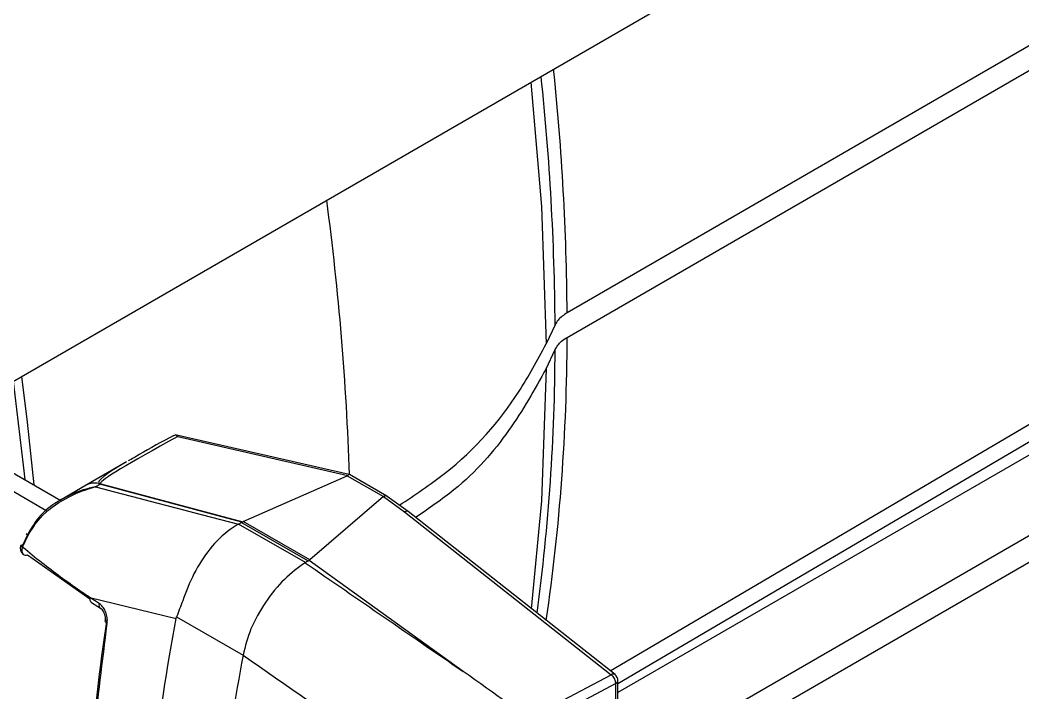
# Model space of a CAD drawing. Extents: x 11 to 120, y 2 to 94.
# Drawn here: x 24.718 to 26.045, y 14.484 to 15.375 of the extents above; entities that cross this region are included whole.
import ezdxf

# ---------------------------------------------------------------- set-up
doc = ezdxf.new("R2010")
doc.units = 0
doc.header["$MEASUREMENT"] = 0
doc.layers.add('OBJECT', color=7, linetype='CONTINUOUS')

msp = doc.modelspace()

# ---------------------------------------------------------------- linework, layer by layer
at = {"layer": 'OBJECT'}
for p, q in [((28.7541, 16.8995), (25.4421, 14.9875)), ((25.4421, 14.9548), (28.7541, 16.8668)), ((28.2094, 16.0435), (25.5093, 14.4848)), ((25.5924, 14.4265), (28.2023, 15.9332)), ((25.6282, 14.4119), (28.1783, 15.884)), ((23.7098, 14.3201), (25.9055, 15.5876)), ((25.426, 14.9714), (25.4143, 14.9461)), ((25.4143, 14.9134), (25.426, 14.9388)), ((24.9203, 14.8244), (24.9236, 14.8257)), ((25.1537, 14.7733), (24.923, 14.8258)), ((24.9265, 14.8235), (25.1518, 14.7723)), ((24.6614, 14.8028), (24.7718, 14.739)), ((24.8585, 14.79), (24.8052, 14.7592)), ((24.6644, 14.7765), (24.7532, 14.7253)), ((25.0132, 14.7112), (25.1509, 14.7717)), ((25.1509, 14.7717), (25.1988, 14.7441)), ((25.2034, 14.7446), (25.1538, 14.7732)), ((24.8052, 14.7592), (24.7721, 14.7401)), ((24.8176, 14.7571), (24.8236, 14.7606)), ((25.0114, 14.7103), (24.8236, 14.7606)), ((24.8247, 14.7612), (25.0126, 14.7109)), ((25.1988, 14.7441), (25.1012, 14.6604)), ((25.1989, 14.7442), (25.2269, 14.7241)), ((25.2316, 14.7243), (25.2037, 14.7444)), ((25.2269, 14.7241), (25.5005, 14.5085)), ((25.5055, 14.5086), (25.2317, 14.7243)), ((25.0126, 14.7109), (25.0114, 14.7103)), ((25.1012, 14.6604), (25.0132, 14.7112)), ((25.0072, 14.7079), (25.0108, 14.71)), ((25.0955, 14.6568), (25.0072, 14.7079)), ((25.0108, 14.71), (25.0992, 14.659)), ((24.7279, 14.6943), (24.7211, 14.6797)), ((24.7212, 14.6771), (24.7285, 14.6931)), ((24.7278, 14.6673), (24.8103, 14.609)), ((25.0992, 14.659), (25.0955, 14.6568)), ((25.3044, 14.5128), (25.1004, 14.6596)), ((24.8103, 14.6105), (24.9243, 14.583)), ((24.8225, 14.6028), (24.8103, 14.6105)), ((24.9243, 14.583), (24.9251, 14.5853)), ((24.9251, 14.5853), (25.0131, 14.5345)), ((25.0131, 14.5345), (25.0131, 14.5343)), ((25.4052, 14.4583), (25.5005, 14.5085)), ((25.5093, 14.4733), (25.5093, 14.5007)), ((25.5064, 14.4967), (25.4202, 14.4512)), ((25.5064, 14.4718), (25.5064, 14.4967))]:
    msp.add_line(p, q, dxfattribs=at)
at = {"layer": 'OBJECT', "flags": 128}
for points in [[(25.4991, 14.5136), (25.5567, 14.5475), (26.2656, 14.9645), (28.7524, 16.4278)], [(25.5093, 14.4968), (26.0754, 14.8296), (28.729, 16.3898)], [(25.394, 15.2923), (25.4081, 15.1281), (25.4143, 14.9461)], [(25.4143, 14.9134), (25.4081, 14.7386), (25.3946, 14.5959)], [(24.7087, 14.8967), (24.722, 14.7856), (24.724, 14.7666)], [(24.7198, 14.9031), (24.7273, 14.8427), (24.736, 14.7597)], [(24.7285, 14.6931), (24.7275, 14.6937), (24.7268, 14.6942), (24.7263, 14.6946), (24.7261, 14.6948), (24.7261, 14.6949), (24.7265, 14.6948), (24.7271, 14.6946), (24.7279, 14.6943)], [(24.7212, 14.6771), (24.7202, 14.6778), (24.7195, 14.6784), (24.719, 14.6789), (24.7189, 14.6793), (24.7189, 14.6795)], [(24.8122, 14.6041), (24.8207, 14.5987), (24.8244, 14.5964)], [(24.8331, 14.5761), (24.8321, 14.5769), (24.8313, 14.5777), (24.8307, 14.5785), (24.8305, 14.5793), (24.8305, 14.5797)]]:
    msp.add_lwpolyline(points, dxfattribs=at)
at = {"layer": 'OBJECT'}
for centre, radius, start, end in [((22.1278, 14.9649), 3.3143, 0.3901, 5.9722), ((22.087, 14.948), 3.3392, 0.4018, 6.0532), ((21.4913, 14.6521), 3.6646, 1.8937, 7.5932), ((22.7926, 14.9617), 2.6495, 351.7223, 359.8511), ((22.7535, 14.9463), 2.6726, 352.338, 359.8391), ((24.8165, 14.7383), 0.0238, 76.5072, 118.3677), ((24.8283, 14.73), 0.032, 97.2067, 101.1818), ((24.835, 14.7409), 0.0228, 116.77, 119.9855), ((24.7281, 14.6756), 0.01, 157.3799, 231.6821), ((24.7202, 14.6778), 0.0021, 65.07, 127.3901), ((24.7276, 14.6729), 0.00768, 146.7818, 221.9072), ((24.7253, 14.6725), 0.00581, 234.617, 295.1504), ((24.8159, 14.6087), 0.00589, 161.6444, 230.9674), ((24.828, 14.6009), 0.00586, 161.5375, 231.9943), ((27.4333, 14.1042), 2.5544, 169.1946, 178.2621), ((27.5772, 14.0454), 2.6103, 169.2043, 176.7876), ((25.503, 14.5047), 0.00458, 57.7681, 123.2616), ((25.4916, 14.4967), 0.0149, 359.9846, 52.9423), ((25.4993, 14.5007), 0.01, 0, 51.7639), ((25.5044, 14.5011), 0.00492, 294.4, 354.9528)]:
    msp.add_arc(centre, radius, start, end, dxfattribs=at)
for centre, major_axis, ratio, start_param, end_param in [((25.2329, 14.9669), (0.4087, 0.2053), 0.030857, 2.402916, 3.123581), ((25.2373, 14.9394), (0.4156, 0.1775), 0.058119, 2.691171, 3.162847), ((25.1243, 14.7787), (0.0277, -0.0059), 0.181801, 6.036304, 6.176905), ((26.2174, 15.6203), (5.759, -1.2811), 0.198331, 4.511214, 4.544905), ((25.2373, 14.9394), (0.4156, 0.1775), 0.058119, 3.162847, 3.215511), ((25.2329, 14.9669), (0.4087, 0.2053), 0.030857, 3.123581, 3.176244), ((25.2562, 14.7026), (0.0576, -0.0414), 0.099986, 3.091167, 3.117347), ((25.1981, 14.7361), (0.00543, 0.00841), 0.541118, 6.256151, 7.043177), ((25.2257, 14.7163), (0.00602, 0.00799), 0.518549, 6.271793, 7.081603), ((24.6939, 14.795), (0.3325, -0.0712), 0.181801, 6.029786, 6.036304), ((24.6905, 14.7927), (0.3275, -0.0723), 0.201878, 6.0617, 6.065905), ((24.6942, 14.7948), (0.3275, -0.0723), 0.201878, 6.065905, 6.072415), ((25.7903, 14.162), (0.6943, -0.494), 0.104684, 3.080674, 3.093765), ((25.7908, 14.1618), (0.691, -0.4971), 0.099986, 3.117347, 3.130436), ((25.7866, 14.1599), (0.6943, -0.494), 0.104684, 3.093765, 3.097106), ((23.7173, 17.5447), (13.5348, -9.6488), 0.094709, 4.881554, 4.897066), ((26.236, 15.1685), (0.9767, 2.0021), 0.525016, 2.109283, 2.305521)]:
    msp.add_ellipse(centre, major_axis=major_axis, ratio=ratio, start_param=start_param, end_param=end_param, dxfattribs=at)
for points, knots in [([(25.4421, 14.9875), (25.4375, 14.9844), (25.4305, 14.9795), (25.4272, 14.9736), (25.426, 14.9714)], [0, 0, 0, 0, 0.643567, 1, 1, 1, 1]), ([(25.426, 14.9388), (25.4284, 14.9426), (25.4322, 14.9485), (25.4395, 14.9532), (25.4421, 14.9548)], [0, 0, 0, 0, 0.643557, 1, 1, 1, 1]), ([(25.22, 14.7327), (25.2406, 14.7465), (25.3071, 14.7908), (25.3705, 14.8647), (25.4027, 14.9247), (25.4143, 14.9461)], [0, 0, 0, 0, 0.224074, 0.723108, 1, 1, 1, 1]), ([(25.4143, 14.9134), (25.3989, 14.8859), (25.3678, 14.8303), (25.3098, 14.7631), (25.259, 14.7285), (25.2415, 14.7166)], [0, 0, 0, 0, 0.390111, 0.789405, 1, 1, 1, 1]), ([(24.9214, 14.8251), (24.9058, 14.8167), (24.8853, 14.8056), (24.8659, 14.7941), (24.8611, 14.7913)], [0, 0, 0, 0, 0.755395, 1, 1, 1, 1]), ([(24.9236, 14.8257), (24.9245, 14.8252), (24.9255, 14.8247), (24.9265, 14.8236), (24.9265, 14.8235)], [0, 0, 0, 0, 0.980022, 1, 1, 1, 1]), ([(25.1538, 14.7732), (25.1537, 14.7732), (25.1536, 14.7734), (25.1528, 14.7732), (25.152, 14.7725), (25.1518, 14.7723)], [0, 0, 0, 0, 0.116856, 0.672284, 1, 1, 1, 1]), ([(24.8176, 14.7571), (24.8175, 14.7571), (24.8162, 14.7569), (24.812, 14.7559), (24.7981, 14.7523), (24.7736, 14.7425), (24.7451, 14.7231), (24.7331, 14.703), (24.7279, 14.6943)], [0, 0, 0, 0, 0.003659, 0.034965, 0.112488, 0.381452, 0.732443, 1, 1, 1, 1]), ([(24.7285, 14.6931), (24.7334, 14.7009), (24.7461, 14.7209), (24.7767, 14.7425), (24.8029, 14.7531), (24.8163, 14.7568), (24.8175, 14.7571), (24.8176, 14.7571)], [0, 0, 0, 0, 0.2447445, 0.6267298, 0.9679279, 0.9961438, 1, 1, 1, 1]), ([(25.0068, 14.7077), (25.0031, 14.7054), (24.9898, 14.6972), (24.9685, 14.6761), (24.9469, 14.6429), (24.9345, 14.6098), (24.9277, 14.5922), (24.9251, 14.5853)], [0, 0, 0, 0, 0.097508, 0.351332, 0.599305, 0.843154, 1, 1, 1, 1]), ([(24.8103, 14.6105), (24.8059, 14.6135), (24.7839, 14.6285), (24.7536, 14.6505), (24.7296, 14.6702), (24.7212, 14.6771)], [0, 0, 0, 0, 0.1396842, 0.6986638, 1, 1, 1, 1]), ([(25.0953, 14.6567), (25.0859, 14.65), (25.0673, 14.6365), (25.042, 14.605), (25.022, 14.5699), (25.016, 14.5461), (25.0131, 14.5345)], [0, 0, 0, 0, 0.253584, 0.507164, 0.760847, 1, 1, 1, 1]), ([(24.8331, 14.5761), (24.8333, 14.5783), (24.8336, 14.5826), (24.8321, 14.5897), (24.8292, 14.596), (24.8257, 14.6004), (24.8233, 14.6022), (24.8225, 14.6028)], [0, 0, 0, 0, 0.21906, 0.43802, 0.659216, 0.880003, 1, 1, 1, 1]), ([(24.8244, 14.5963), (24.8247, 14.5961), (24.8255, 14.5956), (24.8272, 14.5936), (24.8289, 14.5906), (24.8302, 14.5868), (24.8308, 14.583), (24.8307, 14.5805), (24.8305, 14.5797), (24.8305, 14.5797)], [0, 0, 0, 0, 0.118176, 0.279891, 0.450068, 0.636772, 0.831723, 0.99664, 1, 1, 1, 1]), ([(24.8016, 14.1992), (24.8016, 14.2047), (24.802, 14.2322), (24.8056, 14.3539), (24.8208, 14.4768), (24.8331, 14.5761)], [0, 0, 0, 0, 0.045653, 0.228294, 1, 1, 1, 1]), ([(25.0131, 14.5343), (25.0705, 14.4943), (25.1691, 14.4256), (25.268, 14.3569), (25.3094, 14.3281)], [0, 0, 0, 0, 0.58145, 1, 1, 1, 1]), ([(25.8104, 14.157), (25.8063, 14.1598), (25.7858, 14.1741), (25.6998, 14.234), (25.5345, 14.3494), (25.3871, 14.4541), (25.3044, 14.5128)], [0, 0, 0, 0, 0.024148, 0.120739, 0.507103, 1, 1, 1, 1])]:
    msp.add_open_spline(points, degree=3, knots=knots, dxfattribs=at)

doc.saveas('drawing.dxf')
